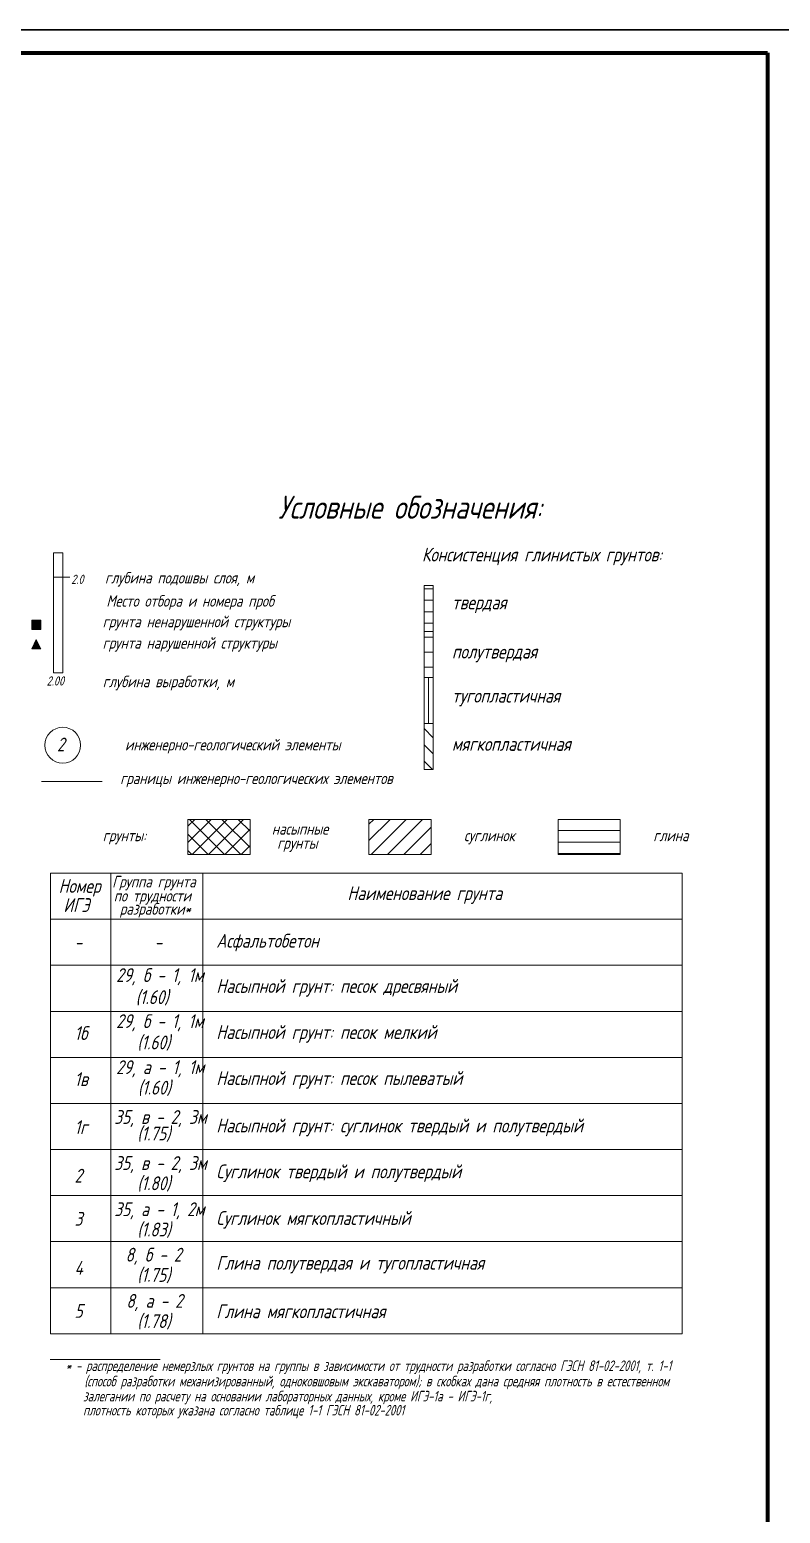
# Model space of a CAD drawing. Extents: x 2172 to 5772, y -842 to -248.
# Drawn here: x 3136.3 to 3299.4, y -570.7 to -248.5 of the extents above; entities that cross this region are included whole.
import ezdxf

# ---------------------------------------------------------------- set-up
doc = ezdxf.new("R2010")
doc.units = 0
doc.header["$MEASUREMENT"] = 0
doc.linetypes.add('CONTI', pattern=[0])
doc.linetypes.add('TP0', pattern=[0])
doc.layers.get('0').update_dxf_attribs({"linetype": 'CONTINUOUS'})
doc.layers.add('RAMKA', color=7, linetype='CONTI')
doc.layers.add('геология', color=7, linetype='CONTINUOUS', lineweight=20)
doc.styles.add('ГОСТ', font='gost.TTF', dxfattribs={"oblique": 15, "height": 1})
pattern_1 = [(180, (-496.534, -627.3802), (-4e-16, -2.5), [])]
pattern_2 = [(180, (-496.534, -627.38), (-7e-16, -3.25), [])]
pattern_3 = [(135, (-496.534, -627.3802), (-1.767767, -1.767767), [])]
pattern_4 = [(45, (-496.534, -627.3802), (-1.767767, 1.767767), []), (135, (-496.534, -627.3802), (-1.767767, -1.767767), [])]
pattern_5 = [(45, (-496.534, -627.3802), (-1.767767, 1.767767), [])]

msp = doc.modelspace()

# ---------------------------------------------------------------- hatches: boundary and pattern name
at = {"layer": 'геология', "ltscale": 0.5}
h = msp.add_hatch(dxfattribs=at)
h.set_pattern_fill('ANSI31', scale=20, angle=135, style=0)
h.set_pattern_definition(pattern_1)
h.paths.add_polyline_path([(3221.97, -379.15), (3223.97, -379.15), (3223.97, -369.15), (3221.97, -369.15)])
h = msp.add_hatch(dxfattribs=at)
h.set_pattern_fill('ANSI31', scale=20, angle=135, style=0)
h.set_pattern_definition(pattern_1)
h.paths.add_polyline_path([(3221.97, -379.15), (3223.97, -379.15), (3223.97, -369.15), (3221.97, -369.15)])
at = {"layer": 'геология', "linetype": 'Continuous'}
for points in [[(3136.74, -378.72), (3138.74, -378.72), (3138.74, -376.72), (3136.74, -376.72)], [(3136.74, -378.72), (3138.74, -378.72), (3138.74, -376.72), (3136.74, -376.72)], [(3136.74, -382.91), (3138.74, -382.91), (3137.74, -380.91)], [(3136.74, -382.91), (3138.74, -382.91), (3137.74, -380.91)]]:
    msp.add_hatch(color=7, dxfattribs=at).paths.add_polyline_path(points)
h = msp.add_hatch(dxfattribs=at)
h.set_pattern_fill('ANSI31', scale=26, angle=135, style=0)
h.set_pattern_definition(pattern_2)
h.paths.add_polyline_path([(3223.97, -379.15), (3221.97, -379.15), (3221.97, -389.15), (3223.97, -389.15)])
h = msp.add_hatch(dxfattribs=at)
h.set_pattern_fill('ANSI31', scale=26, angle=135, style=0)
h.set_pattern_definition(pattern_2)
h.paths.add_polyline_path([(3223.97, -379.15), (3221.97, -379.15), (3221.97, -389.15), (3223.97, -389.15)])
h = msp.add_hatch(dxfattribs=at)
h.set_pattern_fill('ANSI31', scale=20, angle=90, style=0)
h.set_pattern_definition(pattern_3)
h.paths.add_polyline_path([(3223.97, -399.15), (3221.97, -399.15), (3221.97, -409.15), (3223.97, -409.15)])
h = msp.add_hatch(dxfattribs=at)
h.set_pattern_fill('ANSI31', scale=20, angle=90, style=0)
h.set_pattern_definition(pattern_3)
h.paths.add_polyline_path([(3223.97, -399.15), (3221.97, -399.15), (3221.97, -409.15), (3223.97, -409.15)])
h = msp.add_hatch(dxfattribs=at)
h.set_pattern_fill('ANSI37', color=1, scale=20, style=0)
h.set_pattern_definition(pattern_4)
h.paths.add_polyline_path([(3184.18, -427.6), (3184.18, -419.97), (3170.69, -419.97), (3170.69, -427.6)])
h = msp.add_hatch(dxfattribs=at)
h.set_pattern_fill('ANSI37', color=1, scale=20, style=0)
h.set_pattern_definition(pattern_4)
h.paths.add_polyline_path([(3184.18, -427.6), (3184.18, -419.97), (3170.69, -419.97), (3170.69, -427.6)])
h = msp.add_hatch(dxfattribs=at)
h.set_pattern_fill('ANSI31', scale=20, style=0)
h.set_pattern_definition(pattern_5)
h.paths.add_polyline_path([(3223.49, -419.97), (3210, -419.97), (3210, -427.6), (3223.49, -427.6)])
h = msp.add_hatch(dxfattribs=at)
h.set_pattern_fill('ANSI31', scale=20, style=0)
h.set_pattern_definition(pattern_5)
h.paths.add_polyline_path([(3223.49, -419.97), (3210, -419.97), (3210, -427.6), (3223.49, -427.6)])
h = msp.add_hatch(dxfattribs=at)
h.set_pattern_fill('ANSI31', scale=20, angle=135, style=0)
h.set_pattern_definition(pattern_1)
h.paths.add_polyline_path([(3251.12, -427.6), (3264.61, -427.6), (3264.61, -419.97), (3251.12, -419.97)])
h = msp.add_hatch(dxfattribs=at)
h.set_pattern_fill('ANSI31', scale=20, angle=135, style=0)
h.set_pattern_definition(pattern_1)
h.paths.add_polyline_path([(3251.12, -427.6), (3264.61, -427.6), (3264.61, -419.97), (3251.12, -419.97)])

# ---------------------------------------------------------------- linework, layer by layer
at = {"linetype": 'TP0'}
for p, q in [((2171.6, -248.48), (3301.6, -248.48)), ((3301.6, -248.48), (2171.6, -248.48))]:
    msp.add_line(p, q, dxfattribs=at)
at = {"layer": 'RAMKA', "color": 250, "lineweight": 70}
for p, q in [((2191.6, -253.48), (3296.6, -253.48)), ((3296.6, -253.48), (3296.6, -837.48))]:
    msp.add_line(p, q, dxfattribs=at)
at = {"layer": 'геология', "color": 7, "linetype": 'CONTI'}
for p, q in [((3141.49, -362.11), (3141.49, -388.11)), ((3141.49, -362.11), (3141.49, -388.11)), ((3143.49, -388.11), (3143.49, -362.11)), ((3143.49, -388.11), (3143.49, -362.11)), ((3141.49, -367.38), (3145.05, -367.38)), ((3141.49, -367.38), (3145.05, -367.38)), ((3221.97, -369.15), (3221.97, -409.15)), ((3221.97, -369.15), (3221.97, -409.15)), ((3223.97, -409.15), (3223.97, -369.15)), ((3223.97, -409.15), (3223.97, -369.15)), ((3141.49, -388.11), (3143.49, -388.11)), ((3141.49, -388.11), (3143.49, -388.11)), ((3140.85, -431.65), (3278.07, -431.65)), ((3140.85, -431.65), (3140.85, -531.65)), ((3140.85, -431.65), (3278.07, -431.65)), ((3140.85, -431.65), (3140.85, -531.65)), ((3153.93, -431.65), (3153.93, -441.65)), ((3153.93, -431.65), (3153.93, -441.65)), ((3173.93, -431.65), (3173.93, -531.65)), ((3173.93, -431.65), (3173.93, -531.65)), ((3278.07, -431.65), (3278.07, -441.65)), ((3278.07, -431.65), (3278.07, -441.65)), ((3140.85, -441.65), (3278.07, -441.65)), ((3140.85, -441.65), (3241.21, -441.65)), ((3140.85, -441.65), (3278.07, -441.65)), ((3140.85, -441.65), (3241.21, -441.65)), ((3144.08, -441.65), (3278.07, -441.65)), ((3144.08, -441.65), (3278.07, -441.65)), ((3153.93, -441.65), (3153.93, -531.65)), ((3153.93, -441.65), (3153.93, -531.65)), ((3278.07, -441.65), (3278.07, -531.65)), ((3278.07, -441.65), (3278.07, -531.65)), ((3140.85, -451.65), (3278.07, -451.65)), ((3140.85, -451.65), (3278.07, -451.65)), ((3140.85, -461.65), (3278.07, -461.65)), ((3140.85, -461.65), (3278.07, -461.65)), ((3140.85, -471.65), (3278.07, -471.65)), ((3140.85, -471.65), (3278.07, -471.65)), ((3140.85, -471.65), (3278.07, -471.65)), ((3140.85, -471.65), (3278.07, -471.65)), ((3140.85, -481.65), (3278.07, -481.65)), ((3140.85, -481.65), (3278.07, -481.65)), ((3140.85, -481.65), (3278.07, -481.65)), ((3140.85, -481.65), (3278.07, -481.65)), ((3140.85, -491.65), (3278.07, -491.65)), ((3140.85, -491.65), (3278.07, -491.65)), ((3140.85, -491.65), (3278.07, -491.65)), ((3140.85, -491.65), (3278.07, -491.65)), ((3140.85, -501.65), (3278.07, -501.65)), ((3140.85, -501.65), (3278.07, -501.65)), ((3140.85, -501.65), (3278.07, -501.65)), ((3140.85, -501.65), (3278.07, -501.65)), ((3140.85, -511.65), (3278.07, -511.65)), ((3140.85, -511.65), (3278.07, -511.65)), ((3140.85, -511.65), (3278.07, -511.65)), ((3140.85, -511.65), (3278.07, -511.65)), ((3140.85, -521.65), (3278.07, -521.65)), ((3140.85, -521.65), (3278.07, -521.65)), ((3140.85, -521.65), (3278.07, -521.65)), ((3140.85, -521.65), (3278.07, -521.65)), ((3140.85, -531.65), (3278.07, -531.65)), ((3140.85, -531.65), (3278.07, -531.65)), ((3140.85, -531.65), (3278.07, -531.65)), ((3140.85, -531.65), (3278.07, -531.65))]:
    msp.add_line(p, q, dxfattribs=at)
at = {"layer": 'геология', "color": 7, "ltscale": 7}
for p, q in [((3141.49, -362.11), (3143.49, -362.11)), ((3141.49, -362.11), (3143.49, -362.11)), ((3221.97, -369.15), (3223.97, -369.15)), ((3221.97, -369.15), (3223.97, -369.15)), ((3221.97, -379.15), (3223.97, -379.15)), ((3221.97, -379.15), (3223.97, -379.15)), ((3221.97, -389.15), (3223.97, -389.15)), ((3221.97, -389.15), (3223.97, -389.15)), ((3221.97, -399.15), (3223.97, -399.15)), ((3221.97, -399.15), (3223.97, -399.15)), ((3221.97, -409.15), (3223.97, -409.15)), ((3221.97, -409.15), (3223.97, -409.15))]:
    msp.add_line(p, q, dxfattribs=at)
at = {"layer": 'геология', "color": 7, "linetype": 'Continuous'}
for p, q in [((3136.74, -378.72), (3136.74, -376.72)), ((3136.74, -376.72), (3138.74, -376.72)), ((3136.74, -378.72), (3136.74, -376.72)), ((3136.74, -376.72), (3138.74, -376.72)), ((3138.74, -376.72), (3138.74, -378.72)), ((3138.74, -376.72), (3138.74, -378.72)), ((3136.74, -378.72), (3138.74, -378.72)), ((3136.74, -378.72), (3138.74, -378.72)), ((3137.74, -380.91), (3136.74, -382.91)), ((3137.74, -380.91), (3136.74, -382.91)), ((3136.74, -382.91), (3138.74, -382.91)), ((3136.74, -382.91), (3138.74, -382.91)), ((3136.74, -382.91), (3138.74, -382.91)), ((3136.74, -382.91), (3138.74, -382.91)), ((3138.74, -382.91), (3137.74, -380.91)), ((3138.74, -382.91), (3137.74, -380.91)), ((3221.97, -389.15), (3222.97, -389.15)), ((3221.97, -389.15), (3222.97, -389.15)), ((3222.97, -389.15), (3222.97, -399.15)), ((3222.97, -389.15), (3222.97, -399.15)), ((3140.79, -537.23), (3164.65, -537.23)), ((3140.79, -537.23), (3164.65, -537.23))]:
    msp.add_line(p, q, dxfattribs=at)
at = {"layer": 'геология', "color": 7, "linetype": 'TP0'}
msp.add_line((3138.85, -411.75), (3152.05, -411.75), dxfattribs=at)
msp.add_line((3138.85, -411.75), (3152.05, -411.75), dxfattribs=at)
at = {"layer": 'геология', "color": 7, "linetype": 'Continuous'}
for points in [[(3170.69, -419.97), (3184.18, -419.97), (3184.18, -427.6), (3170.69, -427.6)], [(3170.69, -419.97), (3184.18, -419.97), (3184.18, -427.6), (3170.69, -427.6)], [(3210, -419.97), (3223.49, -419.97), (3223.49, -427.6), (3210, -427.6)], [(3210, -419.97), (3223.49, -419.97), (3223.49, -427.6), (3210, -427.6)], [(3251.12, -419.97), (3264.61, -419.97), (3264.61, -427.6), (3251.12, -427.6)], [(3251.12, -419.97), (3264.61, -419.97), (3264.61, -427.6), (3251.12, -427.6)]]:
    msp.add_lwpolyline(points, close=True, dxfattribs=at)
at = {"layer": 'геология', "color": 7, "linetype": 'CONTI'}
msp.add_circle((3143.48, -403.85), 3.89, dxfattribs=at)
msp.add_circle((3143.48, -403.85), 3.89, dxfattribs=at)

# ---------------------------------------------------------------- texts
at = {"layer": 'геология', "color": 7, "linetype": 'Continuous', "style": 'ГОСТ', "oblique": 15}
for s, height, p in [('Условные обозначения:', 5, (3190.29, -354.68)), ('Условные обозначения:', 5, (3190.29, -354.68)), ('границы инженерно-геологических элементов', 2.5, (3155.97, -412.29)), ('границы инженерно-геологических элементов', 2.5, (3155.97, -412.29))]:
    msp.add_text(s, height=height, dxfattribs=at).set_placement(p)
at = {"layer": 'геология', "color": 7, "linetype": 'CONTI', "style": 'ГОСТ', "oblique": 15}
for s, height, p in [('Консистенция глинистых грунтов:', 3, (3221.52, -363.96)), ('Консистенция глинистых грунтов:', 3, (3221.52, -363.96)), ('2.0', 2, (3145.32, -368.83)), ('2.0', 2, (3145.32, -368.83)), ('глубина подошвы слоя, м', 2.5, (3152.67, -368.73)), ('глубина подошвы слоя, м', 2.5, (3152.67, -368.73)), ('Место отбора и номера проб', 2.5, (3152.96, -373.77)), ('Место отбора и номера проб', 2.5, (3152.96, -373.77)), ('твердая', 3, (3228.03, -374.35)), ('твердая', 3, (3228.03, -374.35)), ('грунта ненарушенной структуры', 2.5, (3152.16, -378.25)), ('грунта ненарушенной структуры', 2.5, (3152.16, -378.25)), ('грунта нарушенной структуры', 2.5, (3152.16, -382.88)), ('грунта нарушенной структуры', 2.5, (3152.16, -382.88)), ('полутвердая', 3, (3228.03, -385.03)), ('полутвердая', 3, (3228.03, -385.03)), ('2.00', 2, (3139.98, -390.9)), ('2.00', 2, (3139.98, -390.9)), ('глубина выработки, м', 2.5, (3152.18, -391.27)), ('глубина выработки, м', 2.5, (3152.18, -391.27)), ('тугопластичная', 3, (3228.03, -394.6)), ('тугопластичная', 3, (3228.03, -394.6)), ('2', 3, (3142.22, -405.21)), ('2', 3, (3142.22, -405.21)), ('инженерно-геологический элементы', 2.5, (3157.02, -404.98)), ('инженерно-геологический элементы', 2.5, (3157.02, -404.98)), ('мягкопластичная', 3, (3228.03, -405.08)), ('мягкопластичная', 3, (3228.03, -405.08)), ('насыпные', 2.5, (3188.91, -423.27)), ('насыпные', 2.5, (3188.91, -423.27)), ('грунты:', 2.5, (3152.18, -424.71)), ('грунты:', 2.5, (3152.18, -424.71)), ('грунты', 2.5, (3190.08, -426.35)), ('грунты', 2.5, (3190.08, -426.35)), ('суглинок', 2.5, (3230.66, -424.71)), ('суглинок', 2.5, (3230.66, -424.71)), ('глина', 2.5, (3271.78, -424.71)), ('глина', 2.5, (3271.78, -424.71)), ('Номер', 3, (3142.6, -435.92)), ('Номер', 3, (3142.6, -435.92)), ('Группа грунта', 2.5, (3154.23, -434.72)), ('Группа грунта', 2.5, (3154.23, -434.72)), ('Наименование грунта', 3, (3205.33, -437.49)), ('Наименование грунта', 3, (3205.33, -437.49)), ('ИГЭ', 3, (3143.63, -440.07)), ('ИГЭ', 3, (3143.63, -440.07)), ('по трудности', 2.5, (3154.58, -437.79)), ('по трудности', 2.5, (3154.58, -437.79)), ('разработки*', 2.5, (3155.87, -440.65)), ('разработки*', 2.5, (3155.87, -440.65)), ('-', 3, (3146.05, -448.13)), ('-', 3, (3146.05, -448.13)), ('-', 3, (3163.41, -448.13)), ('-', 3, (3163.41, -448.13)), ('29, б - 1, 1м', 3, (3155.09, -455.28)), ('29, б - 1, 1м', 3, (3155.09, -455.28)), ('(1.60)', 3, (3159.33, -460.07)), ('(1.60)', 3, (3159.33, -460.07)), ('29, б - 1, 1м', 3, (3155.09, -465.28)), ('29, б - 1, 1м', 3, (3155.09, -465.28)), ('1б', 3, (3146.05, -467.87)), ('1б', 3, (3146.05, -467.87)), ('(1.60)', 3, (3159.68, -469.9)), ('(1.60)', 3, (3159.68, -469.9)), ('29, а - 1, 1м', 3, (3155.09, -475.28)), ('29, а - 1, 1м', 3, (3155.09, -475.28)), ('1в', 3, (3146.05, -477.87)), ('1в', 3, (3146.05, -477.87)), ('(1.60)', 3, (3159.82, -479.72)), ('(1.60)', 3, (3159.82, -479.72)), ('35, в - 2, 3м', 3, (3154.68, -486.09)), ('35, в - 2, 3м', 3, (3154.68, -486.09)), ('1г', 3, (3146.05, -488.28)), ('1г', 3, (3146.05, -488.28)), ('(1.75)', 3, (3159.68, -489.68)), ('(1.75)', 3, (3159.68, -489.68)), ('2', 3, (3146.05, -498.83)), ('2', 3, (3146.05, -498.83)), ('35, в - 2, 3м', 3, (3154.68, -496.09)), ('35, в - 2, 3м', 3, (3154.68, -496.09)), ('(1.80)', 3, (3159.68, -500.49)), ('(1.80)', 3, (3159.68, -500.49)), ('3', 3, (3146.05, -508.2)), ('3', 3, (3146.05, -508.2)), ('35, а - 1, 2м', 3, (3154.68, -506.12)), ('35, а - 1, 2м', 3, (3154.68, -506.12)), ('(1.83)', 3, (3159.68, -510.52)), ('(1.83)', 3, (3159.68, -510.52)), ('8, б - 2', 3, (3157.12, -515.99)), ('8, б - 2', 3, (3157.12, -515.99)), ('4', 3, (3146.05, -518.83)), ('4', 3, (3146.05, -518.83)), ('(1.75)', 3, (3159.68, -520.39)), ('(1.75)', 3, (3159.68, -520.39)), ('8, а - 2', 3, (3157.29, -526.02)), ('8, а - 2', 3, (3157.29, -526.02)), ('5', 3, (3146.05, -528.2)), ('5', 3, (3146.05, -528.2)), ('(1.78)', 3, (3159.68, -530.41)), ('(1.78)', 3, (3159.68, -530.41))]:
    msp.add_text(s, height=height, dxfattribs=at).set_placement(p)
at = {"layer": 'геология', "color": 7, "linetype": 'Continuous', "style": 'ГОСТ', "oblique": 15, "width": 0.9}
for s, p in [('* - распределение немерзлых грунтов на группы в зависимости от трудности разработки согласно ГЭСН 81-02-2001, т. 1-1 ', (3144.15, -539.75)), ('* - распределение немерзлых грунтов на группы в зависимости от трудности разработки согласно ГЭСН 81-02-2001, т. 1-1 ', (3144.15, -539.75)), ('(способ разработки механизированный, одноковшовым экскаватором); в скобках дана средняя плотность в естественном', (3148.18, -543.09)), ('(способ разработки механизированный, одноковшовым экскаватором); в скобках дана средняя плотность в естественном', (3148.18, -543.09)), ('залегании по расчету на основании лабораторных данных, кроме ИГЭ-1а - ИГЭ-1г,', (3147.9, -546.35)), ('залегании по расчету на основании лабораторных данных, кроме ИГЭ-1а - ИГЭ-1г,', (3147.9, -546.35)), ('плотность которых указана согласно таблице 1-1 ГЭСН 81-02-2001 ', (3147.9, -549.41)), ('плотность которых указана согласно таблице 1-1 ГЭСН 81-02-2001 ', (3147.9, -549.41))]:
    msp.add_text(s, height=2.3, dxfattribs=at).set_placement(p)
at = {"layer": 'геология', "color": 7, "linetype": 'Continuous', "char_height": 3, "attachment_point": 4, "style": 'ГОСТ'}
for s, insert, width in [('Асфальтобетон', (3176.85, -446.71), 100.8117), ('Асфальтобетон', (3176.85, -446.71), 100.8117), ('Насыпной грунт: песок дресвяный', (3176.85, -456.55), 100.8117), ('Насыпной грунт: песок дресвяный', (3176.85, -456.55), 100.8117), ('Насыпной грунт: песок мелкий', (3176.85, -466.55), 108.077), ('Насыпной грунт: песок мелкий', (3176.85, -466.55), 108.077), ('Насыпной грунт: песок пылеватый', (3176.85, -476.55), 100.8117), ('Насыпной грунт: песок пылеватый', (3176.85, -476.55), 100.8117), ('Насыпной грунт: суглинок твердый и полутвердый', (3176.85, -486.86), 100.8117), ('Насыпной грунт: суглинок твердый и полутвердый', (3176.85, -486.86), 100.8117), ('Суглинок твердый и полутвердый', (3176.85, -496.81), 100.8117), ('Суглинок твердый и полутвердый', (3176.85, -496.81), 100.8117), ('Суглинок мягкопластичный', (3176.85, -506.94), 100.8117), ('Суглинок мягкопластичный', (3176.85, -506.94), 100.8117), ('Глина полутвердая и тугопластичная', (3176.85, -516.65), 100.8117), ('Глина полутвердая и тугопластичная', (3176.85, -516.65), 100.8117), ('Глина мягкопластичная', (3176.85, -526.78), 100.8117), ('Глина мягкопластичная', (3176.85, -526.78), 100.8117)]:
    msp.add_mtext(s, dxfattribs=dict(at, insert=insert, width=width))

doc.saveas('drawing.dxf')
